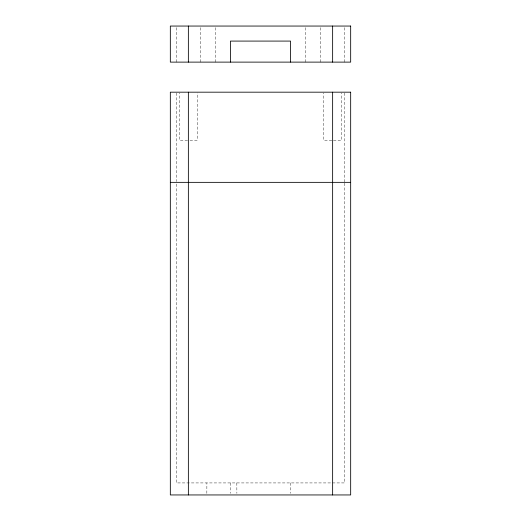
<?xml version="1.0" encoding="UTF-8"?>
<svg xmlns="http://www.w3.org/2000/svg" width="521" height="521" viewBox="0 0 521 521"><rect width="100%" height="100%" fill="white"/><g stroke="black" fill="none" stroke-linecap="round" stroke-linejoin="round"><path stroke-width="0.39" stroke-dasharray="2.6 1.95" d="M206.837 493.348L206.889 482.928M187.553 140.266L179.341 140.266L179.341 92.979M190.002 140.266L197.381 140.266L197.381 92.979M331.831 140.266L323.619 140.266L323.619 92.979M333.447 140.266L341.659 140.266L341.659 92.979M236.827 482.928L236.879 493.348M344.661 27.652L344.661 62.116M344.661 92.992L344.661 182.35M344.661 183.164L344.661 482.928L176.339 482.928L176.339 183.972M320.617 27.652L320.617 62.116M305.586 27.652L305.586 62.116M290.555 482.928L290.555 493.348M230.445 482.928L230.445 493.348M215.414 27.652L215.414 62.116M200.383 27.652L200.383 62.116M176.339 27.652L176.339 62.116M176.339 92.992L176.339 181.536"/><path stroke-width="0.78" d="M170.328 182.35L350.672 182.35M332.639 26.05L332.639 62.116M332.639 92.178L332.639 494.95M290.555 62.116L290.555 41.081L230.445 41.081L230.445 62.116M188.361 26.05L188.361 62.116M188.361 92.178L188.361 494.95M350.672 26.05L170.328 26.05L170.328 62.116L350.672 62.116L350.672 26.05M350.672 92.178L170.328 92.178L170.328 494.95L350.672 494.95L350.672 92.178"/></g></svg>
